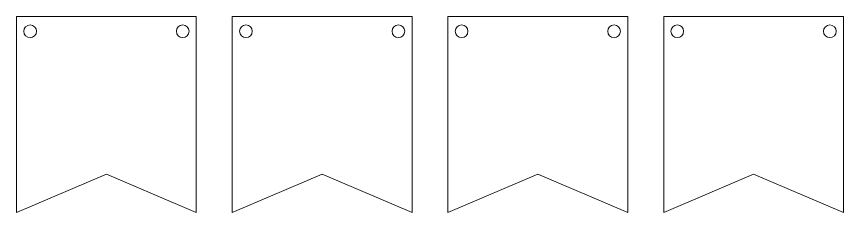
# Model space of a CAD drawing. Header units: inches. Extents: x -3845 to 7993, y -1141 to 4049.
# Drawn here: x 75 to 3940, y -1101 to -185 of the extents above; entities that cross this region are included whole.
import ezdxf

# ---------------------------------------------------------------- set-up
doc = ezdxf.new("R2010")
doc.units = ezdxf.units.IN
doc.header["$MEASUREMENT"] = 0
doc.layers.add('3', color=7, linetype='Continuous')

msp = doc.modelspace()

# ---------------------------------------------------------------- linework, layer by layer
at = {"layer": '3', "lineweight": 0}
for points in [[(75.0949, -184.5254), (75.0949, -1101.175), (495.2153, -922.3753), (915.3389, -1101.175), (915.3389, -184.5254), (75.0949, -184.5254)], [(1083.1826, -184.5254), (1083.1826, -1101.175), (1503.303, -922.3753), (1923.4266, -1101.175), (1923.4266, -184.5254), (1083.1826, -184.5254)], [(2091.2703, -184.5254), (2091.2703, -1101.175), (2511.3907, -922.3753), (2931.5143, -1101.175), (2931.5143, -184.5254), (2091.2703, -184.5254)], [(3099.358, -184.5254), (3099.358, -1101.175), (3519.4784, -922.3753), (3939.602, -1101.175), (3939.602, -184.5254), (3099.358, -184.5254)]]:
    msp.add_lwpolyline(points, dxfattribs=at)
for points in [[(138.7488, -282.9842), (122.3418, -282.9842), (109.0419, -269.6844), (109.0419, -253.279), (109.0419, -236.8728), (122.3418, -223.5737), (138.7488, -223.5737), (155.1525, -223.5737), (168.4524, -236.8728), (168.4524, -253.279), (168.4524, -269.6844), (155.1525, -282.9842), (138.7488, -282.9842)], [(851.685, -282.9842), (835.278, -282.9842), (821.9781, -269.6844), (821.9781, -253.279), (821.9781, -236.8728), (835.278, -223.5737), (851.685, -223.5737), (868.0921, -223.5737), (881.3886, -236.8728), (881.3886, -253.279), (881.3886, -269.6844), (868.0921, -282.9842), (851.685, -282.9842)], [(1146.8365, -282.9842), (1130.4295, -282.9842), (1117.1296, -269.6844), (1117.1296, -253.279), (1117.1296, -236.8728), (1130.4295, -223.5737), (1146.8365, -223.5737), (1163.2402, -223.5737), (1176.5401, -236.8728), (1176.5401, -253.279), (1176.5401, -269.6844), (1163.2402, -282.9842), (1146.8365, -282.9842)], [(1859.7727, -282.9842), (1843.3657, -282.9842), (1830.0658, -269.6844), (1830.0658, -253.279), (1830.0658, -236.8728), (1843.3657, -223.5737), (1859.7727, -223.5737), (1876.1798, -223.5737), (1889.4763, -236.8728), (1889.4763, -253.279), (1889.4763, -269.6844), (1876.1798, -282.9842), (1859.7727, -282.9842)], [(2154.9242, -282.9842), (2138.5172, -282.9842), (2125.2173, -269.6844), (2125.2173, -253.279), (2125.2173, -236.8728), (2138.5172, -223.5737), (2154.9242, -223.5737), (2171.3279, -223.5737), (2184.6278, -236.8728), (2184.6278, -253.279), (2184.6278, -269.6844), (2171.3279, -282.9842), (2154.9242, -282.9842)], [(2867.8604, -282.9842), (2851.4534, -282.9842), (2838.1535, -269.6844), (2838.1535, -253.279), (2838.1535, -236.8728), (2851.4534, -223.5737), (2867.8604, -223.5737), (2884.2675, -223.5737), (2897.564, -236.8728), (2897.564, -253.279), (2897.564, -269.6844), (2884.2675, -282.9842), (2867.8604, -282.9842)], [(3163.0119, -282.9842), (3146.6049, -282.9842), (3133.305, -269.6844), (3133.305, -253.279), (3133.305, -236.8728), (3146.6049, -223.5737), (3163.0119, -223.5737), (3179.4157, -223.5737), (3192.7155, -236.8728), (3192.7155, -253.279), (3192.7155, -269.6844), (3179.4157, -282.9842), (3163.0119, -282.9842)], [(3875.9481, -282.9842), (3859.5411, -282.9842), (3846.2412, -269.6844), (3846.2412, -253.279), (3846.2412, -236.8728), (3859.5411, -223.5737), (3875.9481, -223.5737), (3892.3552, -223.5737), (3905.6517, -236.8728), (3905.6517, -253.279), (3905.6517, -269.6844), (3892.3552, -282.9842), (3875.9481, -282.9842)]]:
    msp.add_open_spline(points, degree=3, knots=[0, 0, 0, 0, 1, 1, 1, 2, 2, 2, 3, 3, 3, 4, 4, 4, 4], dxfattribs=at)

doc.saveas('drawing.dxf')
